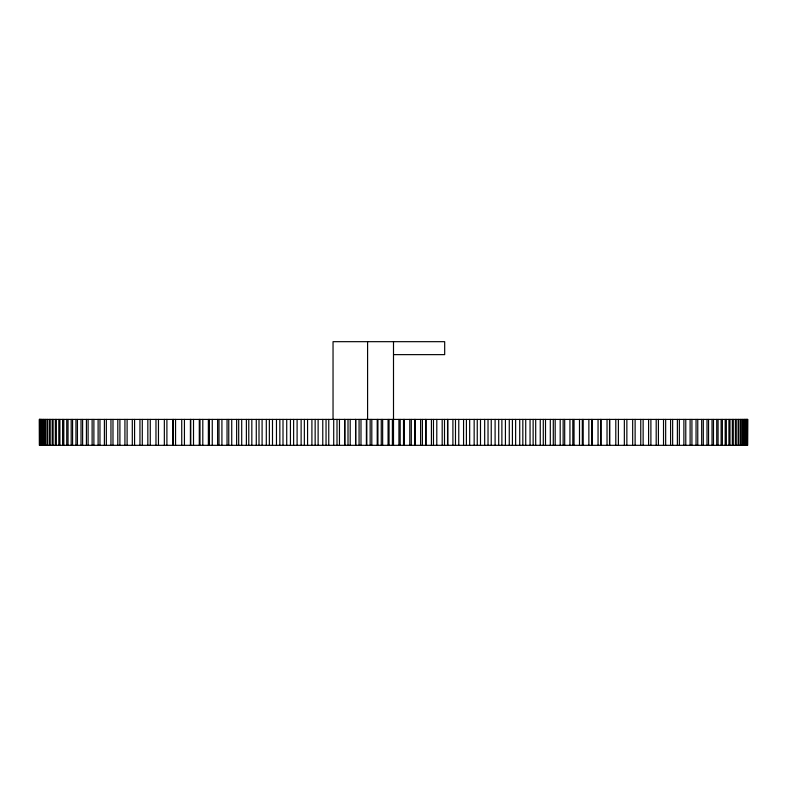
<?xml version="1.0" encoding="UTF-8"?>
<svg xmlns="http://www.w3.org/2000/svg" width="787" height="787" viewBox="0 0 787 787"><rect width="100%" height="100%" fill="white"/><g stroke="black" fill="none" stroke-linecap="round" stroke-linejoin="round"><path stroke-width="1.18" d="M393.5 354.632L444.685 354.632L444.685 341.676L333.039 341.676L333.039 419.412M747.65 419.412L39.35 419.412L39.38 445.324L747.65 445.324L747.62 419.412L747.443 445.324M747.306 419.412L747.306 445.324M746.883 419.412L746.883 445.324M746.647 419.412L746.647 445.324M745.978 419.412L745.978 445.324M745.633 419.412L745.633 445.324M744.718 419.412L744.718 445.324M744.276 419.412L744.276 445.324M743.115 419.412L743.115 445.324M742.564 419.412L742.564 445.324M741.167 419.412L741.167 445.324M740.518 419.412L740.518 445.324M738.875 419.412L738.875 445.324M738.127 419.412L738.127 445.324M736.248 419.412L736.248 445.324M735.392 419.412L735.392 445.324M733.277 419.412L733.277 445.324M732.323 419.412L732.323 445.324M729.972 419.412L729.972 445.324M728.919 419.412L728.919 445.324M726.332 419.412L726.332 445.324M725.181 419.412L725.181 445.324M722.368 419.412L722.368 445.324M721.118 419.412L721.118 445.324M718.078 419.412L718.078 445.324M716.731 419.412L716.731 445.324M713.475 419.412L713.475 445.324M712.028 419.412L712.028 445.324M708.546 419.412L708.546 445.324M707.001 419.412L707.001 445.324M703.312 419.412L703.312 445.324M701.679 419.412L701.679 445.324M697.764 419.412L697.764 445.324M696.042 419.412L696.042 445.324M691.921 419.412L691.921 445.324M690.11 419.412L690.11 445.324M685.782 419.412L685.782 445.324M683.883 419.412L683.883 445.324M679.358 419.412L679.358 445.324M677.381 419.412L677.381 445.324M672.649 419.412L672.649 445.324M670.583 419.412L670.583 445.324M665.664 419.412L665.664 445.324M663.52 419.412L663.52 445.324M658.414 419.412L658.414 445.324M656.191 419.412L656.191 445.324M650.898 419.412L650.898 445.324M648.596 419.412L648.596 445.324M643.136 419.412L643.136 445.324M640.756 419.412L640.756 445.324M635.119 419.412L635.119 445.324M632.669 419.412L632.669 445.324M626.865 419.412L626.865 445.324M624.347 419.412L624.347 445.324M618.385 419.412L618.385 445.324M615.798 419.412L615.798 445.324M609.679 419.412L609.679 445.324M609.532 419.412L609.532 445.324M607.033 419.412L607.033 445.324M600.953 419.412L600.953 445.324M600.766 419.412L600.766 445.324M598.051 419.412L598.051 445.324M592.178 419.412L592.178 445.324M591.637 419.412L591.637 445.324M588.863 419.412L588.863 445.324M583.197 419.412L583.197 445.324M582.321 419.412L582.321 445.324M579.488 419.412L579.488 445.324M574.038 419.412L574.038 445.324M572.818 419.412L572.818 445.324M569.936 419.412L569.936 445.324M564.692 419.412L564.692 445.324M563.138 419.412L563.138 445.324M560.196 419.412L560.196 445.324M555.179 419.412L555.179 445.324M553.291 419.412L553.291 445.324M550.3 419.412L550.3 445.324M545.509 419.412L545.509 445.324M543.286 419.412L543.286 445.324M540.256 419.412L540.256 445.324M535.691 419.412L535.691 445.324M533.133 419.412L533.133 445.324M530.054 419.412L530.054 445.324M525.726 419.412L525.726 445.324M522.834 419.412L522.834 445.324M519.725 419.412L519.725 445.324M515.633 419.412L515.633 445.324M512.416 419.412L512.416 445.324M509.268 419.412L509.268 445.324M505.421 419.412L505.421 445.324M501.88 419.412L501.88 445.324M498.702 419.412L498.702 445.324M495.102 419.412L495.102 445.324M491.236 419.412L491.236 445.324M488.029 419.412L488.029 445.324M484.674 419.412L484.674 445.324M480.493 419.412L480.493 445.324M477.256 419.412L477.256 445.324M474.158 419.412L474.158 445.324M469.672 419.412L469.672 445.324M466.406 419.412L466.406 445.324M463.563 419.412L463.563 445.324M458.772 419.412L458.772 445.324M455.486 419.412L455.486 445.324M452.909 419.412L452.909 445.324M447.803 419.412L447.803 445.324M447.547 419.412L447.547 445.324M444.498 419.412L444.498 445.324M442.186 419.412L442.186 445.324M436.805 419.412L436.785 445.324M433.47 419.412L433.47 445.324M431.414 419.412L431.414 445.324M426.013 419.412L426.013 445.324M425.718 419.412L425.718 445.324M422.393 419.412L422.393 445.324M420.612 419.412L420.612 445.324M415.192 419.412L415.192 445.324M414.631 419.412L414.631 445.324M411.296 419.412L411.296 445.324M409.781 419.412L409.781 445.324M404.351 419.412L404.351 445.324M403.515 419.412L403.515 445.324M400.18 419.412L400.18 445.324M398.93 419.412L398.93 445.324M393.5 341.676L393.5 445.324M392.388 419.412L392.388 445.324M389.053 419.412L389.053 445.324M388.07 419.412L388.07 445.324M382.649 419.412L382.649 445.324M381.262 419.412L381.262 445.324M377.927 419.412L377.927 445.324M377.219 419.412L377.219 445.324M371.808 419.412L371.808 445.324M370.156 419.412L370.156 445.324M367.588 341.676L367.588 419.412M366.821 419.412L366.821 445.324M366.388 419.412L366.388 445.324M360.987 419.412L360.987 445.324M359.069 419.412L359.069 445.324M355.744 419.412L355.744 445.324M355.586 419.412L355.586 445.324M350.195 419.412L350.195 445.324M348.011 419.412L348.011 445.324M344.814 419.412L344.814 445.324M344.706 419.412L344.706 445.324M339.453 419.412L339.453 445.324M337.003 419.412L337.003 445.324M333.708 419.412L333.708 445.324M328.759 419.412L328.759 445.324M326.044 419.412L326.044 445.324M322.768 419.412L322.768 445.324M318.125 419.412L318.125 445.324M315.154 419.412L315.154 445.324M311.908 419.412L311.908 445.324M307.569 419.412L307.569 445.324M304.353 419.412L304.353 445.324M301.126 419.412L301.126 445.324M297.102 419.412L297.102 445.324M293.63 419.412L293.63 445.324M290.433 419.412L290.433 445.324M286.724 419.412L286.724 445.324M283.005 419.412L283.005 445.324M279.838 419.412L279.838 445.324M276.463 419.412L276.463 445.324M272.489 419.412L272.489 445.324M269.361 419.412L269.361 445.324M266.301 419.412L266.301 445.324M262.091 419.412L262.091 445.324M259.002 419.412L259.002 445.324M256.277 419.412L256.277 445.324M251.83 419.412L251.83 445.324M248.781 419.412L248.781 445.324M246.38 419.412L246.38 445.324M241.707 419.412L241.707 445.324M238.697 419.412L238.697 445.324M236.641 419.412L236.641 445.324M231.732 419.412L231.732 445.324M228.761 419.412L228.761 445.324M227.04 419.412L227.04 445.324M221.914 419.412L221.914 445.324M219.002 419.412L219.002 445.324M217.615 419.412L217.615 445.324M212.264 419.412L212.264 445.324M209.401 419.412L209.401 445.324M208.358 419.412L208.358 445.324M202.8 419.412L202.8 445.324M199.996 419.412L199.996 445.324M199.288 419.412L199.288 445.324M193.513 419.412L193.513 445.324M190.769 419.412L190.769 445.324M190.405 419.412L190.405 445.324M184.433 419.412L184.433 445.324M181.728 419.412L181.748 445.324M175.56 419.412L175.56 445.324M173.258 419.412L173.258 445.324M172.943 419.412L172.943 445.324M166.903 419.412L166.903 445.324M164.345 419.412L164.345 445.324M158.462 419.412L158.462 445.324M155.974 419.412L155.974 445.324M150.258 419.412L150.258 445.324M147.838 419.412L147.838 445.324M142.29 419.412L142.29 445.324M139.948 419.412L139.948 445.324M134.577 419.412L134.577 445.324M132.305 419.412L132.305 445.324M127.11 419.412L127.11 445.324M124.926 419.412L124.926 445.324M119.909 419.412L119.909 445.324M117.804 419.412L117.804 445.324M112.984 419.412L112.984 445.324M110.957 419.412L110.957 445.324M106.334 419.412L106.334 445.324M104.396 419.412L104.396 445.324M99.969 419.412L99.969 445.324M98.109 419.412L98.109 445.324M93.889 419.412L93.889 445.324M92.118 419.412L92.118 445.324M88.105 419.412L88.105 445.324M86.422 419.412L86.422 445.324M82.615 419.412L82.615 445.324M81.031 419.412L81.031 445.324M77.441 419.412L77.441 445.324M75.955 419.412L75.955 445.324M72.581 419.412L72.581 445.324M71.184 419.412L71.184 445.324M68.036 419.412L68.036 445.324M66.738 419.412L66.738 445.324M63.806 419.412L63.806 445.324M62.606 419.412L62.606 445.324M59.91 419.412L59.91 445.324M58.809 419.412L58.809 445.324M56.339 419.412L56.339 445.324M55.336 419.412L55.336 445.324M53.103 419.412L53.103 445.324M52.198 419.412L52.198 445.324M50.201 419.412L50.201 445.324M49.394 419.412L49.394 445.324M47.633 419.412L47.633 445.324M46.935 419.412L46.935 445.324M45.41 419.412L45.41 445.324M44.82 419.412L44.82 445.324M43.541 419.412L43.541 445.324M43.039 419.412L43.039 445.324M42.006 419.412L42.006 445.324M41.613 419.412L41.613 445.324M40.816 419.412L40.816 445.324M40.531 419.412L40.531 445.324M39.98 419.412L39.98 445.324M39.793 419.412L39.793 445.324M39.694 419.412L39.694 445.324M39.488 419.412L39.557 445.324"/></g></svg>
